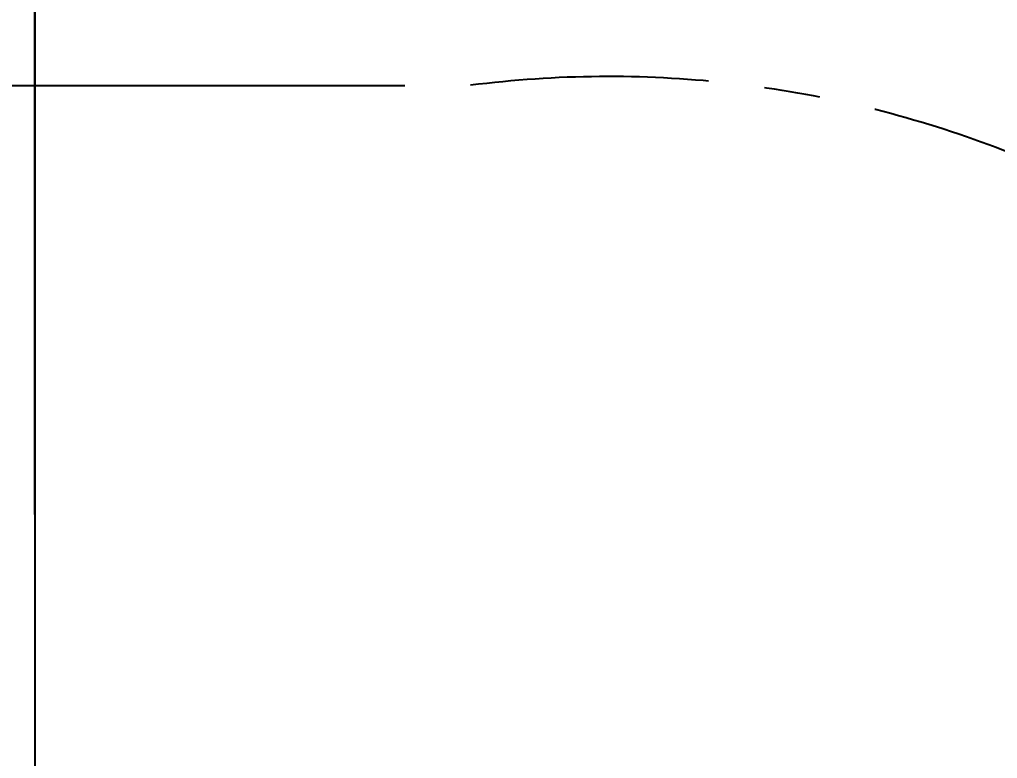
# Model space of a CAD drawing. Extents: x 3004 to 9384, y -52 to 2475.
# Drawn here: x 3306.5 to 3739.9, y 985.1 to 1312.8 of the extents above; entities that cross this region are included whole.
import ezdxf

# ---------------------------------------------------------------- set-up
doc = ezdxf.new("R2010")
doc.units = 0
doc.header["$LTSCALE"] = 20
doc.header["$MEASUREMENT"] = 0
doc.linetypes.add('CENTER', pattern=[2, 1.25, -0.25, 0.25, -0.25])
doc.layers.get('0').update_dxf_attribs({"linetype": 'CONTINUOUS'})
doc.layers.get('DEFPOINTS').update_dxf_attribs({"linetype": 'CONTINUOUS'})
doc.layers.add('6', color=6, linetype='CONTINUOUS')
doc.styles.get("Standard").update_dxf_attribs({"font": 'NanumGothic.ttf'})
doc.dimstyles.get("Standard").update_dxf_attribs({"dimtxt": 2.7, "dimasz": 2.5, "dimexe": 1.5, "dimexo": 1.5, "dimgap": 1.5, "dimtad": 1, "dimdec": 0, "dimlfac": 10, "dimzin": 0, "dimdsep": 46, "dimtxsty": 'Standard', "dimcen": 0, "dimclrt": 2, "dimadec": 0, "dimazin": 0, "dimtfac": 1, "dimtdec": 0, "dimtmove": 0, "dimatfit": 3, "dimfxl": 0, "dimtolj": 1, "dimtzin": 0, "dimarcsym": 0})

# ---------------------------------------------------------------- blocks, each defined once
blk = doc.blocks.new('*D35')
at = {"color": 3, "lineweight": -2}
for p, q in [((3313.28, 1093.25), (3313.28, 1346.28)), ((4033.28, 1073.09), (4033.28, 1346.28)), ((3333.28, 1341.28), (4013.28, 1341.28))]:
    blk.add_line(p, q, dxfattribs=at)
at = {"color": 3}
for points in [[(3333.28, 1344.61), (3333.28, 1337.94), (3313.28, 1341.28)], [(4013.28, 1344.61), (4013.28, 1337.94), (4033.28, 1341.28)]]:
    blk.add_solid(points, dxfattribs=at)
at = {"layer": 'DEFPOINTS', "color": 0}
for p in [(4033.28, 1341.28), (3313.28, 1091.75), (4033.28, 1071.59)]:
    blk.add_point(p, dxfattribs=at)
at = {"color": 2, "insert": (3672.65, 1367.54), "char_height": 30, "attachment_point": 5}
blk.add_mtext('\\A1;720', dxfattribs=at)
blk = doc.blocks.new('*D41')
at = {"color": 3, "lineweight": -2}
for p, q in [((3477.28, 1283.42), (3032.84, 1283.42)), ((3037.84, 1263.42), (3037.84, 815.49)), ((3037.84, 314.9), (3037.84, 762.83)), ((3311.78, 294.9), (3032.84, 294.9))]:
    blk.add_line(p, q, dxfattribs=at)
at = {"color": 3}
for points in [[(3034.51, 1263.42), (3041.17, 1263.42), (3037.84, 1283.42)], [(3034.51, 314.9), (3041.17, 314.9), (3037.84, 294.9)]]:
    blk.add_solid(points, dxfattribs=at)
at = {"layer": 'DEFPOINTS', "color": 0}
for p in [(3037.84, 1283.42), (3478.78, 1283.42), (3313.28, 294.9)]:
    blk.add_point(p, dxfattribs=at)
at = {"color": 2, "insert": (3037.84, 789.16), "char_height": 30, "attachment_point": 5}
blk.add_mtext('\\A1;990', dxfattribs=at)

msp = doc.modelspace()

# ---------------------------------------------------------------- linework, layer by layer
at = {"color": 1, "linetype": 'CENTER', "ltscale": 5}
msp.add_arc((3567.5, 803.1), 484.39, 350.1271, 97.2465, dxfattribs=at)
at = {"layer": '6'}
msp.add_lwpolyline([(4558.57, 2219.94), (3313.28, 2219.94), (3313.28, 294.9), (4580.5, 294.9)], dxfattribs=at)

# ---------------------------------------------------------------- dimensions: what is measured, and where the dimension line sits
dim = msp.add_linear_dim(base=(4033.28, 1341.28), p1=(3313.28, 1091.75), p2=(4033.28, 1071.59), dimstyle='Standard', override={"dimtxt": 30, "dimasz": 20, "dimexe": 5, "dimgap": 10, "dimtih": 1, "dimtoh": 1, "dimlfac": 1, "dimzin": 12, "dimclrd": 3, "dimclre": 3, "dimazin": 2, "dimarcsym": 1})
dim.commit()
dim.dimension.update_dxf_attribs({"geometry": '*D35', "text_midpoint": (3672.65, 1341.28), "dimtype": 160})
dim = msp.add_linear_dim(base=(3037.84, 1283.42), p1=(3313.28, 294.9), p2=(3478.78, 1283.42), angle=90, text='990', dimstyle='Standard', override={"dimtxt": 30, "dimasz": 20, "dimexe": 5, "dimgap": 10, "dimtih": 1, "dimtoh": 1, "dimlfac": 1, "dimzin": 12, "dimclrd": 3, "dimclre": 3, "dimazin": 2, "dimarcsym": 1})
dim.commit()
dim.dimension.update_dxf_attribs({"geometry": '*D41', "text_midpoint": (3037.84, 789.16), "dimtype": 160})

doc.saveas('drawing.dxf')
